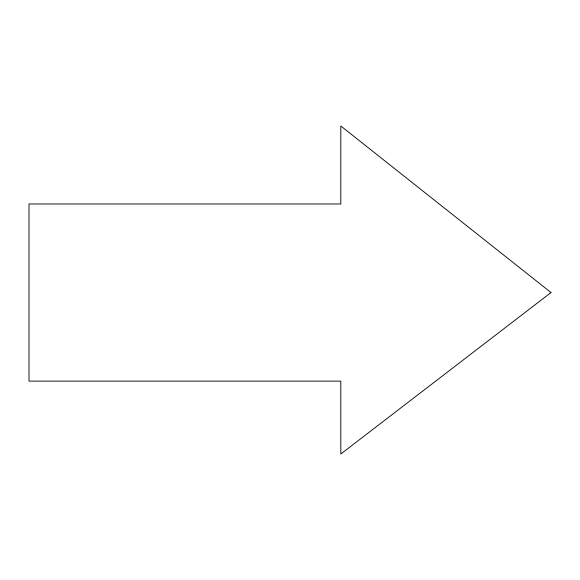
<?xml version="1.0" encoding="UTF-8"?>
<svg xmlns="http://www.w3.org/2000/svg" width="580" height="580" viewBox="0 0 580 580"><rect width="100%" height="100%" fill="white"/><g stroke="black" fill="none" stroke-linecap="round" stroke-linejoin="round"><path stroke-width="0.87" d="M551 292.545L340.808 454.01L340.808 381.118L29 381.118L29 203.979L340.808 203.979L340.808 125.99L551 292.545"/></g></svg>
